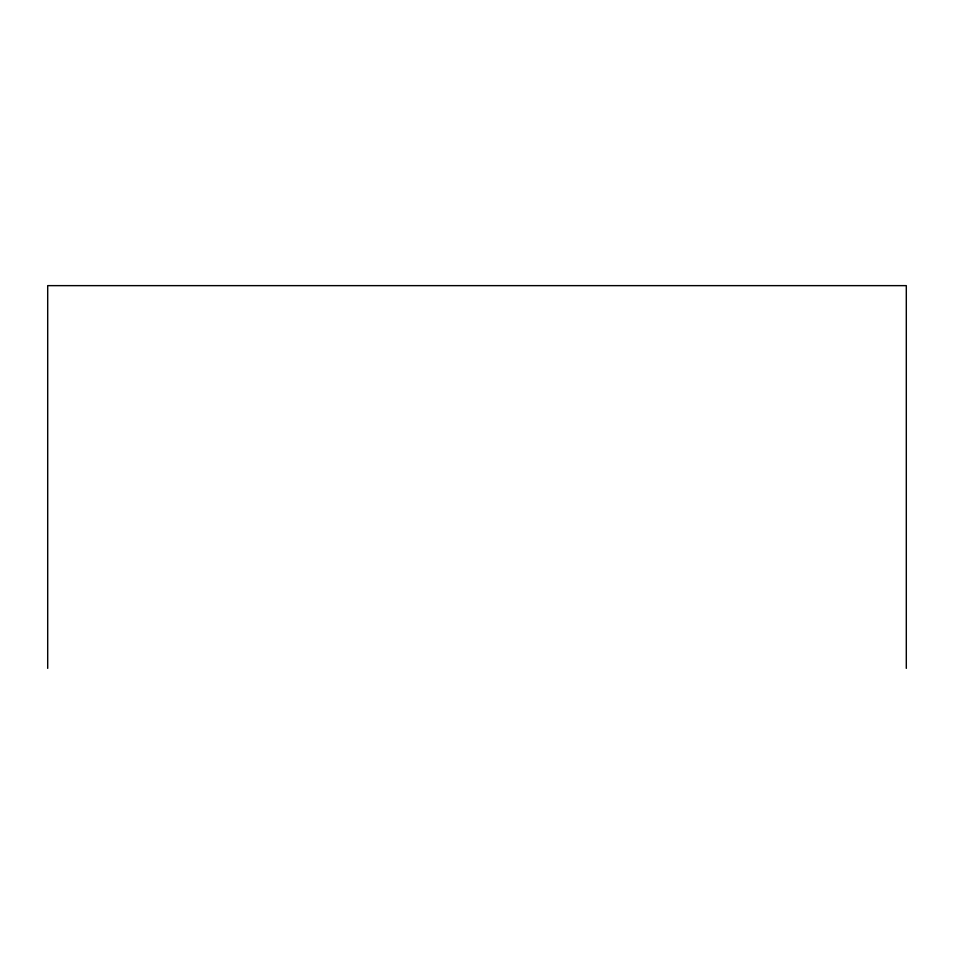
<?xml version="1.0" encoding="UTF-8"?>
<svg xmlns="http://www.w3.org/2000/svg" width="954" height="954" viewBox="0 0 954 954"><rect width="100%" height="100%" fill="white"/><g stroke="black" fill="none" stroke-linecap="round" stroke-linejoin="round"><path stroke-width="1.43" d="M906.3 668.36L906.3 285.64L47.7 285.64L47.7 668.36"/></g></svg>
